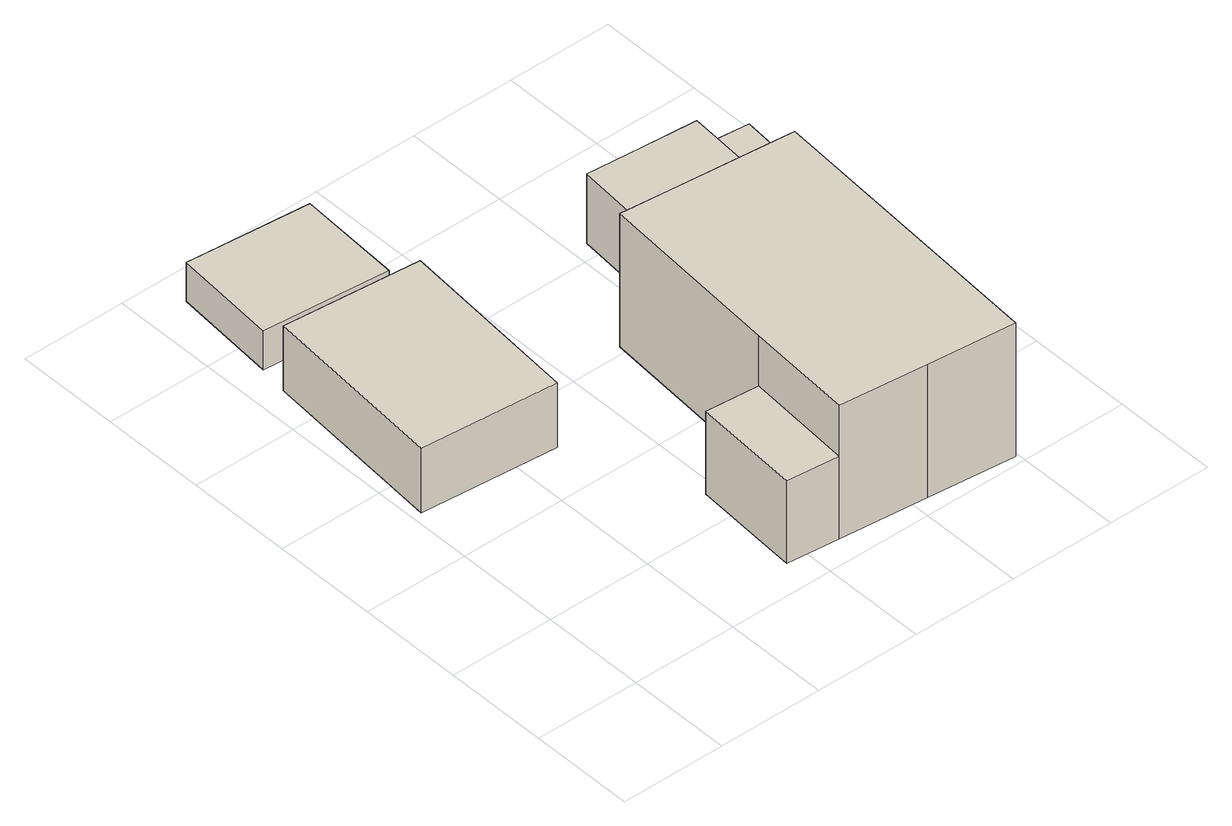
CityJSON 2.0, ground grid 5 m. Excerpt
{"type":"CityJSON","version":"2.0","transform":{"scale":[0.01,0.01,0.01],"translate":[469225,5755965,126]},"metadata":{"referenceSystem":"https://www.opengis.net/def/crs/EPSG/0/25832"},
"CityObjects":{
"building1":{"type":"Building","attributes":{"Gemeindeschluessel":"05711000","BezugspunktDach":"2000","function":"31001_9998","measuredHeight":4.11},"address":[{"country":"Germany","locality":"Bielefeld","thoroughfareNumber":"13","thoroughfareName":"Mittelkampweg"}],"geometry":[{"type":"Solid","lod":"1","boundaries":[[[[0,1,2,3]],[[4,5,6,7]],[[4,7,3,2]],[[5,4,2,1]],[[6,5,1,0]],[[7,6,0,3]]]]}]},
"building2":{"type":"Building","attributes":{"Gemeindeschluessel":"05711000","BezugspunktDach":"2000","function":"31001_2460","measuredHeight":1.97},"address":[{"country":"Germany","locality":"Bielefeld","thoroughfareNumber":"13","thoroughfareName":"Mittelkampweg"}],"geometry":[{"type":"Solid","lod":"1","boundaries":[[[[8,9,10,11]],[[12,13,14,15]],[[12,15,11,10]],[[13,12,10,9]],[[14,13,9,8]],[[15,14,8,11]]]]}]},
"building3":{"type":"Building","attributes":{"Gemeindeschluessel":"05711000","function":"31001_1010"},"address":[{"country":"Germany","locality":"Bielefeld","thoroughfareNumber":"13","thoroughfareName":"Mittelkampweg"}],"children":["building3-1","building3-2"]},
"building3-1":{"type":"BuildingPart","attributes":{"BezugspunktDach":"2000","measuredHeight":9.35},"parents":["building3"],"geometry":[{"type":"Solid","lod":"1","boundaries":[[[[16,17,18,19,20,21,22,23,24]],[[25,26,27,28,29,30,31,32,33]],[[25,33,24,23]],[[26,25,23,22]],[[27,26,22,21]],[[28,27,21,20]],[[29,28,20,19]],[[30,29,19,18]],[[31,30,18,17]],[[32,31,17,16]],[[33,32,16,24]]]]}]},
"building3-2":{"type":"BuildingPart","attributes":{"BezugspunktDach":"2000","measuredHeight":4.21},"parents":["building3"],"geometry":[{"type":"Solid","lod":"1","boundaries":[[[[34,35,36,37]],[[27,38,39,28]],[[27,28,37,36]],[[38,27,36,35]],[[39,38,35,34]],[[28,39,34,37]]]]}]},
"building4":{"type":"Building","attributes":{"Gemeindeschluessel":"05711000","BezugspunktDach":"2000","function":"31001_9998","measuredHeight":4.75},"address":[{"country":"Germany","locality":"Bielefeld","thoroughfareNumber":"13","thoroughfareName":"Mittelkampweg"}],"geometry":[{"type":"Solid","lod":"1","boundaries":[[[[40,41,42,43,44,45,46]],[[47,48,49,50,51,52,53]],[[47,53,46,45]],[[48,47,45,44]],[[49,48,44,43]],[[50,49,43,42]],[[51,50,42,41]],[[52,51,41,40]],[[53,52,40,46]]]]}]},
"building5":{"type":"Building","attributes":{"Gemeindeschluessel":"05711000","BezugspunktDach":"2000","function":"31001_9998","measuredHeight":2.67},"address":[{"country":"Germany","locality":"Bielefeld","thoroughfareNumber":"13","thoroughfareName":"Mittelkampweg"}],"geometry":[{"type":"Solid","lod":"1","boundaries":[[[[54,55,56,57]],[[58,59,60,61]],[[58,61,57,56]],[[59,58,56,55]],[[60,59,55,54]],[[61,60,54,57]]]]}]}
},
"vertices":[
[114,2188,413],[34,1291,413],[685,1236,413],[767,2129,413],[685,1236,85],[34,1291,85],[114,2188,85],[767,2129,85],
[169,2815,302],[123,2313,302],[723,2261,302],[757,2761,302],[723,2261,104],[123,2313,104],[169,2815,104],[757,2761,104],
[2043,1461,748],[1686,1496,748],[1511,1513,748],[1272,1536,748],[1197,640,748],[1154,121,748],[1572,79,748],[1989,38,748],[2100,1455,748],[1989,38,71],[1572,79,71],[1154,121,71],[1197,640,71],[1272,1536,71],[1511,1513,71],[1686,1496,71],[2043,1461,71],[2100,1455,71],
[943,662,491],[905,145,491],[1154,121,491],[1197,640,491],[905,145,71],[943,662,71],
[2089,2014,450],[1825,2036,450],[1562,2058,450],[1511,1513,450],[1777,1487,450],[2043,1461,450],[2053,1562,450],[2043,1461,96],[1777,1487,96],[1511,1513,96],[1562,2058,96],[1825,2036,96],[2089,2014,96],[2053,1562,96],
[2089,2014,310],[2053,1562,310],[2294,1541,310],[2335,1989,310],[2294,1541,93],[2053,1562,93],[2089,2014,93],[2335,1989,93]
]}
